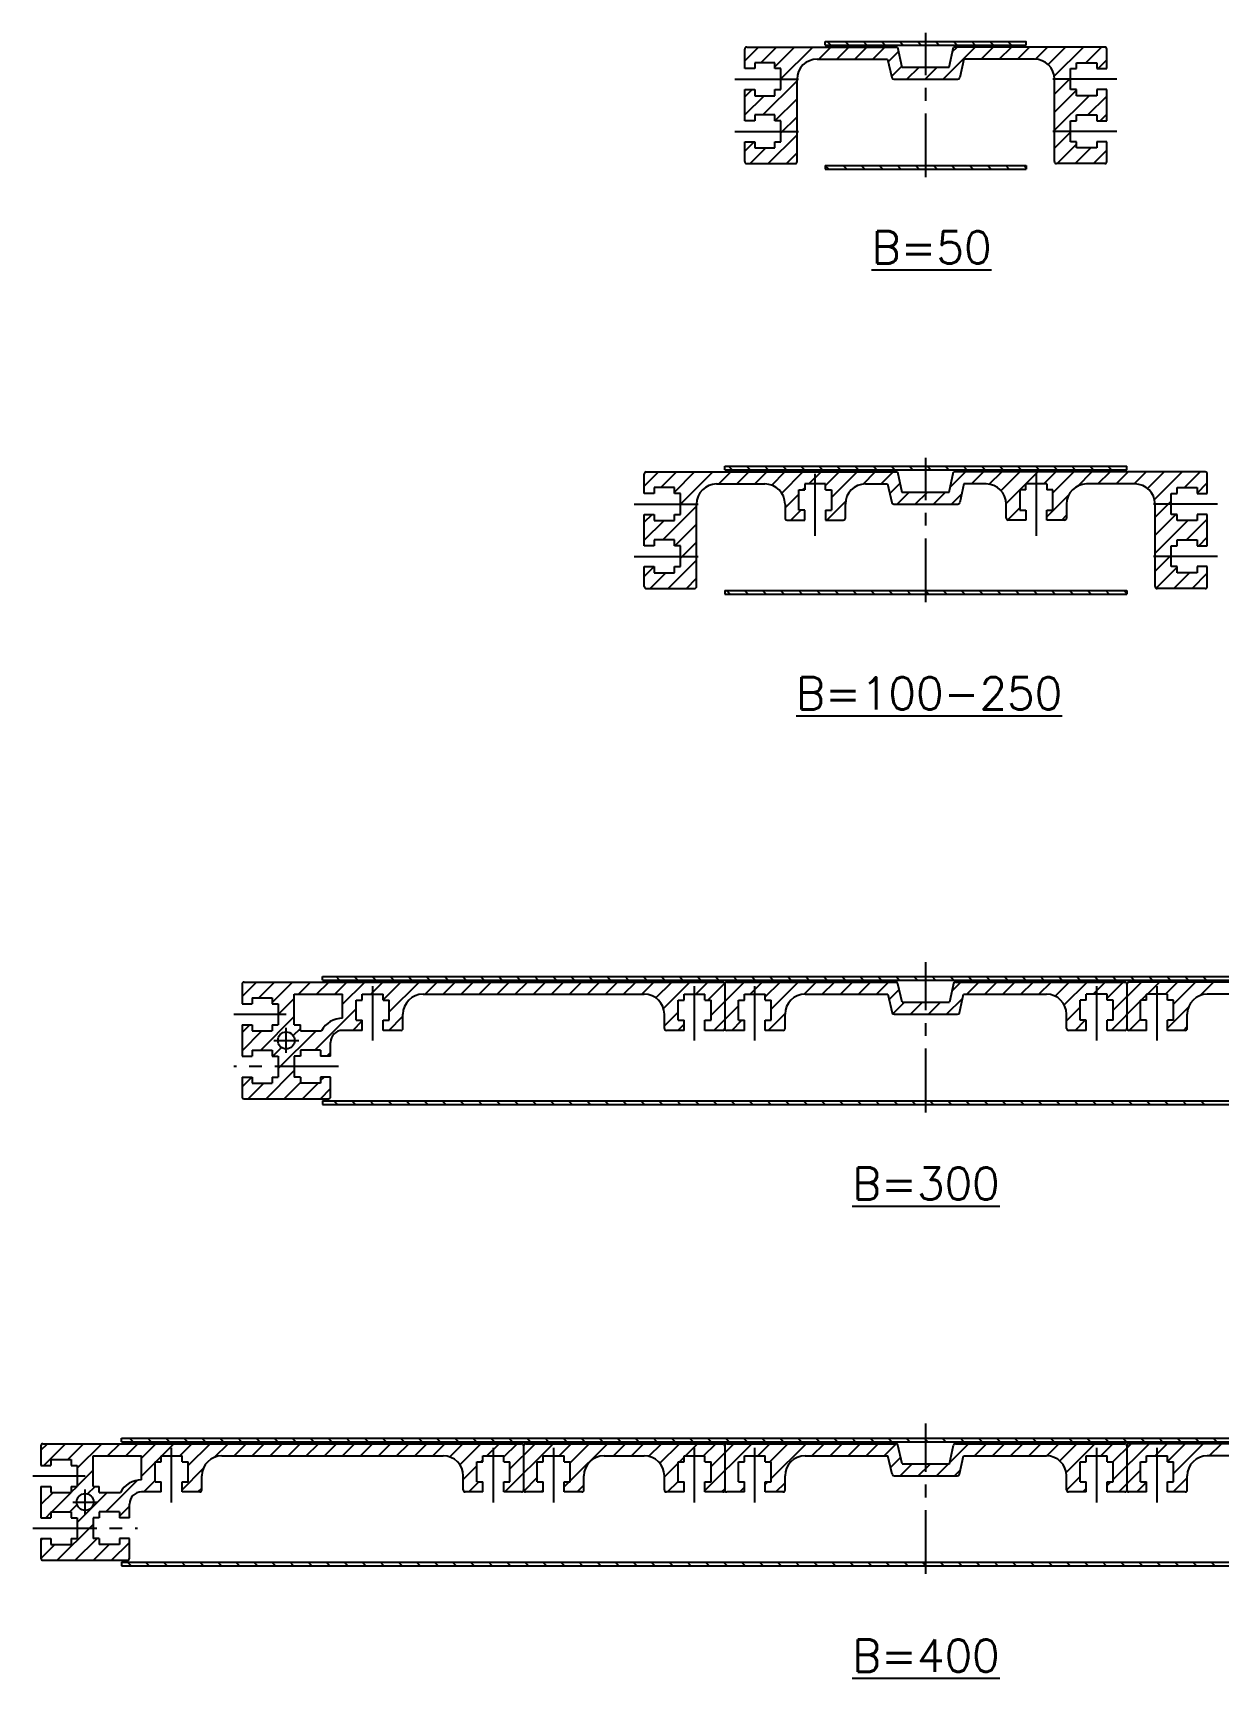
# Model space of a CAD drawing. Extents: x 0 to 1624, y -8 to 471.
# Drawn here: x 1179.5 to 1474.2, y 62.1 to 471.3 of the extents above; entities that cross this region are included whole.
import ezdxf

# ---------------------------------------------------------------- set-up
doc = ezdxf.new("R2010")
doc.units = 0
doc.header["$LTSCALE"] = 0.5
doc.linetypes.add('CENTER', pattern=[50.8, 31.75, -6.35, 6.35, -6.35])
for name, color, linetype in [('MSM_CENTER', 1, 'CENTER'), ('MSM_CONTINUOUS', 7, 'CONTINUOUS'), ('MSM_NARROW', 5, 'CONTINUOUS'), ('MSM_PART_NUMBER', 7, 'CONTINUOUS')]:
    doc.layers.add(name, color=color, linetype=linetype)
doc.styles.get("Standard").update_dxf_attribs({"font": 'txt.shx', "height": 3, "bigfont": 'bigfont.shx'})

msp = doc.modelspace()

# ---------------------------------------------------------------- linework, layer by layer
at = {"layer": 'MSM_CENTER'}
for p, q in [((1401.51, 435.41), (1401.51, 471.33)), ((1354.02, 459.81), (1371.71, 459.81)), ((1449.01, 459.81), (1431.32, 459.81)), ((1354.02, 446.81), (1371.71, 446.81)), ((1449.01, 446.81), (1431.32, 446.81)), ((1401.51, 329.73), (1401.51, 365.64)), ((1374.01, 346.27), (1374.01, 361.64)), ((1429.01, 346.27), (1429.01, 361.64)), ((1329.02, 354.13), (1346.71, 354.13)), ((1474.01, 354.13), (1456.32, 354.13)), ((1329.02, 341.13), (1346.71, 341.13)), ((1474.01, 341.13), (1456.32, 341.13)), ((1401.51, 202.82), (1401.51, 240.22)), ((1264.01, 220.7), (1264.01, 234.22)), ((1344.01, 220.7), (1344.01, 234.22)), ((1359.01, 220.7), (1359.01, 234.22)), ((1444.01, 220.7), (1444.01, 234.22)), ((1459.01, 220.7), (1459.01, 234.22)), ((1229.51, 227.22), (1242.51, 227.22)), ((1242.51, 217.62), (1242.51, 223.82)), ((1239.41, 220.72), (1245.61, 220.72)), ((1255.51, 214.22), (1229.51, 214.22)), ((1401.51, 88), (1401.51, 125.4)), ((1214.01, 105.82), (1214.01, 119.4)), ((1294.01, 105.82), (1294.01, 119.4)), ((1309.01, 105.82), (1309.01, 119.4)), ((1344.01, 105.82), (1344.01, 119.4)), ((1359.01, 105.82), (1359.01, 119.4)), ((1444.01, 105.82), (1444.01, 119.4)), ((1459.01, 105.82), (1459.01, 119.4)), ((1179.51, 112.4), (1192.51, 112.4)), ((1192.51, 102.8), (1192.51, 109)), ((1189.41, 105.9), (1195.61, 105.9)), ((1179.51, 99.4), (1205.51, 99.4))]:
    msp.add_line(p, q, dxfattribs=at)
at = {"layer": 'MSM_CONTINUOUS'}
for p, q in [((1356.51, 462.45), (1356.51, 467.31)), ((1357.01, 467.81), (1394.44, 467.81)), ((1376.51, 468.31), (1376.51, 469.21)), ((1376.51, 469.21), (1426.51, 469.21)), ((1376.51, 468.31), (1426.51, 468.31)), ((1394.44, 467.81), (1395.54, 462.81)), ((1407.34, 462.81), (1408.44, 467.81)), ((1446.01, 467.81), (1408.44, 467.81)), ((1426.51, 468.31), (1426.51, 469.21)), ((1446.51, 462.45), (1446.51, 467.31)), ((1359.01, 462.45), (1356.51, 462.45)), ((1359.01, 463.91), (1359.01, 462.45)), ((1364.01, 463.91), (1359.01, 463.91)), ((1364.01, 462.45), (1364.01, 463.91)), ((1365.51, 462.45), (1364.01, 462.45)), ((1365.51, 457.25), (1365.51, 462.45)), ((1374.51, 464.81), (1392.03, 464.81)), ((1392.03, 464.81), (1393.04, 460.2)), ((1395.54, 462.81), (1407.34, 462.81)), ((1410.98, 464.81), (1409.97, 460.2)), ((1428.51, 464.81), (1410.98, 464.81)), ((1437.51, 457.25), (1437.51, 462.45)), ((1437.51, 462.45), (1439.01, 462.45)), ((1439.01, 462.45), (1439.01, 463.91)), ((1439.01, 463.91), (1444.01, 463.91)), ((1444.01, 463.91), (1444.01, 462.45)), ((1444.01, 462.45), (1446.51, 462.45)), ((1369.51, 439.31), (1369.51, 459.81)), ((1393.53, 459.81), (1409.48, 459.81)), ((1433.51, 439.31), (1433.51, 459.81)), ((1356.51, 457.25), (1359.01, 457.25)), ((1356.51, 449.45), (1356.51, 457.25)), ((1359.01, 457.25), (1359.01, 455.71)), ((1359.01, 455.71), (1364.01, 455.71)), ((1364.01, 457.25), (1365.51, 457.25)), ((1364.01, 455.71), (1364.01, 457.25)), ((1439.01, 457.25), (1437.51, 457.25)), ((1439.01, 455.71), (1439.01, 457.25)), ((1444.01, 455.71), (1439.01, 455.71)), ((1446.51, 457.25), (1444.01, 457.25)), ((1444.01, 457.25), (1444.01, 455.71)), ((1446.51, 449.45), (1446.51, 457.25)), ((1359.01, 450.91), (1359.01, 449.45)), ((1364.01, 450.91), (1359.01, 450.91)), ((1364.01, 449.45), (1364.01, 450.91)), ((1439.01, 449.45), (1439.01, 450.91)), ((1439.01, 450.91), (1444.01, 450.91)), ((1444.01, 450.91), (1444.01, 449.45)), ((1359.01, 449.45), (1356.51, 449.45)), ((1365.51, 449.45), (1364.01, 449.45)), ((1365.51, 444.25), (1365.51, 449.45)), ((1437.51, 444.25), (1437.51, 449.45)), ((1437.51, 449.45), (1439.01, 449.45)), ((1444.01, 449.45), (1446.51, 449.45)), ((1356.51, 444.25), (1359.01, 444.25)), ((1356.51, 439.31), (1356.51, 444.25)), ((1359.01, 444.25), (1359.01, 442.71)), ((1359.01, 442.71), (1364.01, 442.71)), ((1364.01, 444.25), (1365.51, 444.25)), ((1364.01, 442.71), (1364.01, 444.25)), ((1439.01, 444.25), (1437.51, 444.25)), ((1439.01, 442.71), (1439.01, 444.25)), ((1444.01, 442.71), (1439.01, 442.71)), ((1446.51, 444.25), (1444.01, 444.25)), ((1444.01, 444.25), (1444.01, 442.71)), ((1446.51, 439.31), (1446.51, 444.25)), ((1357.01, 438.81), (1369.01, 438.81)), ((1376.51, 438.31), (1376.51, 437.41)), ((1376.51, 438.31), (1426.51, 438.31)), ((1426.51, 438.31), (1426.51, 437.41)), ((1446.01, 438.81), (1434.01, 438.81)), ((1376.51, 437.41), (1426.51, 437.41)), ((1331.51, 356.76), (1331.51, 361.63)), ((1332.01, 362.13), (1394.44, 362.13)), ((1351.51, 362.63), (1351.51, 363.53)), ((1351.51, 363.53), (1451.51, 363.53)), ((1351.51, 362.63), (1451.51, 362.63)), ((1394.44, 362.13), (1395.54, 357.13)), ((1407.34, 357.13), (1408.44, 362.13)), ((1471.01, 362.13), (1408.44, 362.13)), ((1451.51, 362.63), (1451.51, 363.53)), ((1471.51, 356.76), (1471.51, 361.63)), ((1334.01, 356.76), (1331.51, 356.76)), ((1334.01, 358.23), (1334.01, 356.76)), ((1339.01, 358.23), (1334.01, 358.23)), ((1339.01, 356.76), (1339.01, 358.23)), ((1340.51, 356.76), (1339.01, 356.76)), ((1340.51, 351.56), (1340.51, 356.76)), ((1349.51, 359.13), (1361.51, 359.13)), ((1369.91, 352.63), (1369.91, 357.63)), ((1369.91, 357.63), (1371.41, 357.63)), ((1376.61, 359.13), (1371.41, 359.13)), ((1371.41, 359.13), (1371.41, 357.63)), ((1376.61, 357.63), (1376.61, 359.13)), ((1376.61, 357.63), (1378.11, 357.63)), ((1378.11, 357.63), (1378.11, 352.63)), ((1386.51, 359.13), (1392.03, 359.13)), ((1392.03, 359.13), (1393.04, 354.52)), ((1395.54, 357.13), (1407.34, 357.13)), ((1410.98, 359.13), (1409.97, 354.52)), ((1416.51, 359.13), (1410.98, 359.13)), ((1424.91, 357.63), (1424.91, 352.63)), ((1426.41, 357.63), (1424.91, 357.63)), ((1431.61, 359.13), (1426.41, 359.13)), ((1426.41, 357.63), (1426.41, 359.13)), ((1431.61, 359.13), (1431.61, 357.63)), ((1433.11, 357.63), (1431.61, 357.63)), ((1433.11, 352.63), (1433.11, 357.63)), ((1453.51, 359.13), (1441.51, 359.13)), ((1462.51, 351.56), (1462.51, 356.76)), ((1462.51, 356.76), (1464.01, 356.76)), ((1464.01, 356.76), (1464.01, 358.23)), ((1464.01, 358.23), (1469.01, 358.23)), ((1469.01, 358.23), (1469.01, 356.76)), ((1469.01, 356.76), (1471.51, 356.76)), ((1344.51, 333.63), (1344.51, 354.13)), ((1366.51, 354.13), (1366.51, 350.63)), ((1371.41, 352.63), (1369.91, 352.63)), ((1371.41, 350.13), (1371.41, 352.63)), ((1376.61, 352.63), (1378.11, 352.63)), ((1376.61, 352.63), (1376.61, 350.13)), ((1381.51, 350.63), (1381.51, 354.13)), ((1393.53, 354.13), (1409.48, 354.13)), ((1421.51, 350.63), (1421.51, 354.13)), ((1424.91, 352.63), (1426.41, 352.63)), ((1426.41, 352.63), (1426.41, 350.13)), ((1431.61, 352.63), (1433.11, 352.63)), ((1431.61, 350.13), (1431.61, 352.63)), ((1436.51, 354.13), (1436.51, 350.63)), ((1458.51, 333.63), (1458.51, 354.13)), ((1331.51, 351.56), (1334.01, 351.56)), ((1331.51, 343.76), (1331.51, 351.56)), ((1334.01, 351.56), (1334.01, 350.03)), ((1334.01, 350.03), (1339.01, 350.03)), ((1339.01, 351.56), (1340.51, 351.56)), ((1339.01, 350.03), (1339.01, 351.56)), ((1367.01, 350.13), (1371.41, 350.13)), ((1376.61, 350.13), (1381.01, 350.13)), ((1426.41, 350.13), (1422.01, 350.13)), ((1436.01, 350.13), (1431.61, 350.13)), ((1464.01, 351.56), (1462.51, 351.56)), ((1464.01, 350.03), (1464.01, 351.56)), ((1469.01, 350.03), (1464.01, 350.03)), ((1471.51, 351.56), (1469.01, 351.56)), ((1469.01, 351.56), (1469.01, 350.03)), ((1471.51, 343.76), (1471.51, 351.56)), ((1334.01, 343.76), (1331.51, 343.76)), ((1334.01, 345.23), (1334.01, 343.76)), ((1339.01, 345.23), (1334.01, 345.23)), ((1339.01, 343.76), (1339.01, 345.23)), ((1340.51, 343.76), (1339.01, 343.76)), ((1340.51, 338.56), (1340.51, 343.76)), ((1462.51, 338.56), (1462.51, 343.76)), ((1462.51, 343.76), (1464.01, 343.76)), ((1464.01, 343.76), (1464.01, 345.23)), ((1464.01, 345.23), (1469.01, 345.23)), ((1469.01, 345.23), (1469.01, 343.76)), ((1469.01, 343.76), (1471.51, 343.76)), ((1331.51, 333.63), (1331.51, 338.56)), ((1331.51, 338.56), (1334.01, 338.56)), ((1334.01, 338.56), (1334.01, 337.03)), ((1334.01, 337.03), (1339.01, 337.03)), ((1339.01, 338.56), (1340.51, 338.56)), ((1339.01, 337.03), (1339.01, 338.56)), ((1464.01, 338.56), (1462.51, 338.56)), ((1464.01, 337.03), (1464.01, 338.56)), ((1469.01, 337.03), (1464.01, 337.03)), ((1471.51, 338.56), (1469.01, 338.56)), ((1469.01, 338.56), (1469.01, 337.03)), ((1471.51, 333.63), (1471.51, 338.56)), ((1332.01, 333.13), (1344.01, 333.13)), ((1351.51, 332.63), (1351.51, 331.73)), ((1351.51, 332.63), (1451.51, 332.63)), ((1351.51, 331.73), (1451.51, 331.73)), ((1451.51, 332.63), (1451.51, 331.73)), ((1471.01, 333.13), (1459.01, 333.13)), ((1231.51, 234.72), (1231.51, 229.82)), ((1232.01, 235.22), (1351.01, 235.22)), ((1251.51, 235.72), (1251.51, 236.62)), ((1251.51, 236.62), (1551.51, 236.62)), ((1251.51, 235.72), (1551.51, 235.72)), ((1351.51, 234.72), (1351.51, 223.72)), ((1352.01, 235.22), (1394.11, 235.22)), ((1395.61, 230.22), (1394.6, 234.83)), ((1408.51, 235.22), (1407.41, 230.22)), ((1408.92, 235.22), (1451.01, 235.22)), ((1451.51, 234.72), (1451.51, 223.72)), ((1571.01, 235.22), (1452.01, 235.22)), ((1231.51, 229.82), (1234.01, 229.82)), ((1234.01, 231.32), (1234.01, 229.82)), ((1234.01, 231.32), (1239.01, 231.32)), ((1239.01, 231.32), (1239.01, 229.82)), ((1239.01, 229.82), (1240.51, 229.82)), ((1240.51, 229.82), (1240.51, 224.62)), ((1244.51, 232.22), (1256.51, 232.22)), ((1244.51, 224.62), (1244.51, 232.22)), ((1256.51, 226.22), (1256.51, 232.22)), ((1259.91, 230.72), (1261.41, 230.72)), ((1259.91, 225.72), (1259.91, 230.72)), ((1261.41, 232.22), (1266.61, 232.22)), ((1261.41, 230.72), (1261.41, 232.22)), ((1266.61, 230.72), (1266.61, 232.22)), ((1266.61, 230.72), (1268.11, 230.72)), ((1268.11, 225.72), (1268.11, 230.72)), ((1276.51, 232.22), (1331.51, 232.22)), ((1339.91, 230.72), (1341.41, 230.72)), ((1339.91, 225.72), (1339.91, 230.72)), ((1341.41, 232.22), (1346.61, 232.22)), ((1341.41, 230.72), (1341.41, 232.22)), ((1346.61, 230.72), (1346.61, 232.22)), ((1346.61, 230.72), (1348.11, 230.72)), ((1348.11, 225.72), (1348.11, 230.72)), ((1354.91, 230.72), (1356.41, 230.72)), ((1354.91, 225.72), (1354.91, 230.72)), ((1356.41, 232.22), (1361.61, 232.22)), ((1356.41, 230.72), (1356.41, 232.22)), ((1361.61, 230.72), (1361.61, 232.22)), ((1361.61, 230.72), (1363.11, 230.72)), ((1363.11, 225.72), (1363.11, 230.72)), ((1371.51, 232.22), (1392.1, 232.22)), ((1392.1, 232.22), (1393.12, 227.61)), ((1395.61, 230.22), (1407.41, 230.22)), ((1409.91, 227.61), (1410.93, 232.22)), ((1410.93, 232.22), (1431.51, 232.22)), ((1439.91, 225.72), (1439.91, 230.72)), ((1441.41, 230.72), (1439.91, 230.72)), ((1446.61, 232.22), (1441.41, 232.22)), ((1441.41, 230.72), (1441.41, 232.22)), ((1446.61, 230.72), (1446.61, 232.22)), ((1448.11, 230.72), (1446.61, 230.72)), ((1448.11, 225.72), (1448.11, 230.72)), ((1454.91, 225.72), (1454.91, 230.72)), ((1456.41, 230.72), (1454.91, 230.72)), ((1461.61, 232.22), (1456.41, 232.22)), ((1456.41, 230.72), (1456.41, 232.22)), ((1461.61, 230.72), (1461.61, 232.22)), ((1463.11, 230.72), (1461.61, 230.72)), ((1463.11, 225.72), (1463.11, 230.72)), ((1526.51, 232.22), (1471.51, 232.22)), ((1259.91, 225.72), (1261.41, 225.72)), ((1261.41, 223.22), (1261.41, 225.72)), ((1266.61, 223.22), (1266.61, 225.72)), ((1266.61, 225.72), (1268.11, 225.72)), ((1271.51, 223.72), (1271.51, 227.22)), ((1336.51, 223.72), (1336.51, 227.22)), ((1339.91, 225.72), (1341.41, 225.72)), ((1341.41, 223.22), (1341.41, 225.72)), ((1346.61, 223.22), (1346.61, 225.72)), ((1346.61, 225.72), (1348.11, 225.72)), ((1354.91, 225.72), (1356.41, 225.72)), ((1356.41, 223.22), (1356.41, 225.72)), ((1361.61, 223.22), (1361.61, 225.72)), ((1361.61, 225.72), (1363.11, 225.72)), ((1366.51, 223.72), (1366.51, 227.22)), ((1393.61, 227.22), (1409.42, 227.22)), ((1436.51, 223.72), (1436.51, 227.22)), ((1441.41, 225.72), (1439.91, 225.72)), ((1441.41, 223.22), (1441.41, 225.72)), ((1446.61, 223.22), (1446.61, 225.72)), ((1448.11, 225.72), (1446.61, 225.72)), ((1456.41, 225.72), (1454.91, 225.72)), ((1456.41, 223.22), (1456.41, 225.72)), ((1461.61, 223.22), (1461.61, 225.72)), ((1463.11, 225.72), (1461.61, 225.72)), ((1466.51, 223.72), (1466.51, 227.22)), ((1231.51, 224.62), (1234.01, 224.62)), ((1231.51, 224.62), (1231.51, 216.82)), ((1234.01, 224.62), (1234.01, 223.12)), ((1234.01, 223.12), (1239.01, 223.12)), ((1239.01, 224.62), (1239.01, 223.12)), ((1239.01, 224.62), (1240.51, 224.62)), ((1244.51, 224.62), (1246.01, 224.62)), ((1246.01, 223.12), (1246.01, 224.62)), ((1246.01, 223.12), (1251.26, 223.12)), ((1261.41, 223.22), (1256.51, 223.22)), ((1271.01, 223.22), (1266.61, 223.22)), ((1341.41, 223.22), (1337.01, 223.22)), ((1351.01, 223.22), (1346.61, 223.22)), ((1356.41, 223.22), (1352.01, 223.22)), ((1366.01, 223.22), (1361.61, 223.22)), ((1441.41, 223.22), (1437.01, 223.22)), ((1451.01, 223.22), (1446.61, 223.22)), ((1456.41, 223.22), (1452.01, 223.22)), ((1466.01, 223.22), (1461.61, 223.22)), ((1234.01, 218.32), (1234.01, 216.82)), ((1234.01, 218.32), (1239.01, 218.32)), ((1239.01, 218.32), (1239.01, 216.82)), ((1246.01, 218.32), (1246.01, 216.82)), ((1251.01, 218.32), (1246.01, 218.32)), ((1251.01, 218.32), (1251.01, 216.82)), ((1253.51, 216.82), (1253.51, 220.22)), ((1231.51, 216.82), (1234.01, 216.82)), ((1239.01, 216.82), (1240.51, 216.82)), ((1240.51, 216.82), (1240.51, 211.62)), ((1244.51, 216.82), (1244.51, 211.62)), ((1246.01, 216.82), (1244.51, 216.82)), ((1253.51, 216.82), (1251.01, 216.82)), ((1231.51, 211.62), (1234.01, 211.62)), ((1231.51, 211.62), (1231.51, 206.72)), ((1234.01, 211.62), (1234.01, 210.12)), ((1234.01, 210.12), (1239.01, 210.12)), ((1239.01, 211.62), (1239.01, 210.12)), ((1239.01, 211.62), (1240.51, 211.62)), ((1246.01, 211.62), (1244.51, 211.62)), ((1246.01, 211.62), (1246.01, 210.12)), ((1251.01, 210.12), (1246.01, 210.12)), ((1253.51, 211.62), (1251.01, 211.62)), ((1251.01, 211.62), (1251.01, 210.12)), ((1253.51, 206.72), (1253.51, 211.62)), ((1232.01, 206.22), (1253.01, 206.22)), ((1251.51, 205.72), (1251.51, 204.82)), ((1251.51, 205.72), (1551.51, 205.72)), ((1251.51, 204.82), (1551.51, 204.82)), ((1181.51, 119.9), (1181.51, 115)), ((1182.01, 120.4), (1301.01, 120.4)), ((1201.51, 121.8), (1601.51, 121.8)), ((1201.51, 120.9), (1201.51, 121.8)), ((1201.51, 120.9), (1601.51, 120.9)), ((1301.51, 119.9), (1301.51, 108.9)), ((1302.01, 120.4), (1351.01, 120.4)), ((1351.51, 119.9), (1351.51, 108.9)), ((1352.01, 120.4), (1394.11, 120.4)), ((1395.61, 115.4), (1394.6, 120.01)), ((1407.41, 115.4), (1408.43, 120.01)), ((1408.92, 120.4), (1451.01, 120.4)), ((1451.51, 119.9), (1451.51, 108.9)), ((1501.01, 120.4), (1452.01, 120.4)), ((1181.51, 115), (1184.01, 115)), ((1184.01, 116.5), (1184.01, 115)), ((1184.01, 116.5), (1189.01, 116.5)), ((1189.01, 116.5), (1189.01, 115)), ((1189.01, 115), (1190.51, 115)), ((1190.51, 115), (1190.51, 109.8)), ((1194.51, 117.4), (1206.51, 117.4)), ((1194.51, 109.8), (1194.51, 117.4)), ((1206.51, 111.4), (1206.51, 117.4)), ((1209.91, 115.9), (1211.41, 115.9)), ((1209.91, 110.9), (1209.91, 115.9)), ((1211.41, 117.4), (1216.61, 117.4)), ((1211.41, 115.9), (1211.41, 117.4)), ((1216.61, 115.9), (1216.61, 117.4)), ((1216.61, 115.9), (1218.11, 115.9)), ((1218.11, 110.9), (1218.11, 115.9)), ((1226.51, 117.4), (1281.51, 117.4)), ((1289.91, 115.9), (1291.41, 115.9)), ((1289.91, 110.9), (1289.91, 115.9)), ((1291.41, 117.4), (1296.61, 117.4)), ((1291.41, 115.9), (1291.41, 117.4)), ((1296.61, 115.9), (1296.61, 117.4)), ((1296.61, 115.9), (1298.11, 115.9)), ((1298.11, 110.9), (1298.11, 115.9)), ((1304.91, 115.9), (1306.41, 115.9)), ((1304.91, 110.9), (1304.91, 115.9)), ((1306.41, 117.4), (1311.61, 117.4)), ((1306.41, 115.9), (1306.41, 117.4)), ((1311.61, 115.9), (1311.61, 117.4)), ((1311.61, 115.9), (1313.11, 115.9)), ((1313.11, 110.9), (1313.11, 115.9)), ((1321.51, 117.4), (1331.51, 117.4)), ((1339.91, 115.9), (1341.41, 115.9)), ((1339.91, 110.9), (1339.91, 115.9)), ((1341.41, 117.4), (1346.61, 117.4)), ((1341.41, 115.9), (1341.41, 117.4)), ((1346.61, 115.9), (1346.61, 117.4)), ((1346.61, 115.9), (1348.11, 115.9)), ((1348.11, 110.9), (1348.11, 115.9)), ((1354.91, 115.9), (1356.41, 115.9)), ((1354.91, 110.9), (1354.91, 115.9)), ((1356.41, 117.4), (1361.61, 117.4)), ((1356.41, 115.9), (1356.41, 117.4)), ((1361.61, 115.9), (1361.61, 117.4)), ((1361.61, 115.9), (1363.11, 115.9)), ((1363.11, 110.9), (1363.11, 115.9)), ((1371.51, 117.4), (1392.1, 117.4)), ((1393.12, 112.8), (1392.1, 117.4)), ((1395.61, 115.4), (1407.41, 115.4)), ((1409.91, 112.8), (1410.93, 117.4)), ((1410.93, 117.4), (1431.51, 117.4)), ((1439.91, 115.9), (1441.41, 115.9)), ((1439.91, 110.9), (1439.91, 115.9)), ((1441.41, 117.4), (1446.61, 117.4)), ((1441.41, 115.9), (1441.41, 117.4)), ((1446.61, 115.9), (1446.61, 117.4)), ((1446.61, 115.9), (1448.11, 115.9)), ((1448.11, 110.9), (1448.11, 115.9)), ((1454.91, 115.9), (1456.41, 115.9)), ((1454.91, 110.9), (1454.91, 115.9)), ((1456.41, 117.4), (1461.61, 117.4)), ((1456.41, 115.9), (1456.41, 117.4)), ((1461.61, 115.9), (1461.61, 117.4)), ((1461.61, 115.9), (1463.11, 115.9)), ((1463.11, 110.9), (1463.11, 115.9)), ((1481.51, 117.4), (1471.51, 117.4)), ((1209.91, 110.9), (1211.41, 110.9)), ((1211.41, 108.4), (1211.41, 110.9)), ((1216.61, 108.4), (1216.61, 110.9)), ((1216.61, 110.9), (1218.11, 110.9)), ((1221.51, 108.9), (1221.51, 112.4)), ((1286.51, 108.9), (1286.51, 112.4)), ((1289.91, 110.9), (1291.41, 110.9)), ((1291.41, 108.4), (1291.41, 110.9)), ((1296.61, 108.4), (1296.61, 110.9)), ((1296.61, 110.9), (1298.11, 110.9)), ((1304.91, 110.9), (1306.41, 110.9)), ((1306.41, 108.4), (1306.41, 110.9)), ((1311.61, 108.4), (1311.61, 110.9)), ((1311.61, 110.9), (1313.11, 110.9)), ((1316.51, 108.9), (1316.51, 112.4)), ((1336.51, 108.9), (1336.51, 112.4)), ((1339.91, 110.9), (1341.41, 110.9)), ((1341.41, 108.4), (1341.41, 110.9)), ((1346.61, 108.4), (1346.61, 110.9)), ((1346.61, 110.9), (1348.11, 110.9)), ((1354.91, 110.9), (1356.41, 110.9)), ((1356.41, 108.4), (1356.41, 110.9)), ((1361.61, 108.4), (1361.61, 110.9)), ((1361.61, 110.9), (1363.11, 110.9)), ((1366.51, 108.9), (1366.51, 112.4)), ((1393.61, 112.4), (1409.42, 112.4)), ((1436.51, 108.9), (1436.51, 112.4)), ((1439.91, 110.9), (1441.41, 110.9)), ((1441.41, 108.4), (1441.41, 110.9)), ((1446.61, 108.4), (1446.61, 110.9)), ((1446.61, 110.9), (1448.11, 110.9)), ((1454.91, 110.9), (1456.41, 110.9)), ((1456.41, 108.4), (1456.41, 110.9)), ((1461.61, 108.4), (1461.61, 110.9)), ((1461.61, 110.9), (1463.11, 110.9)), ((1466.51, 108.9), (1466.51, 112.4)), ((1181.51, 109.8), (1184.01, 109.8)), ((1181.51, 109.8), (1181.51, 102)), ((1184.01, 109.8), (1184.01, 108.3)), ((1184.01, 108.3), (1189.01, 108.3)), ((1189.01, 109.8), (1189.01, 108.3)), ((1189.01, 109.8), (1190.51, 109.8)), ((1194.51, 109.8), (1196.01, 109.8)), ((1196.01, 108.3), (1196.01, 109.8)), ((1196.01, 108.3), (1201.26, 108.3)), ((1211.41, 108.4), (1206.51, 108.4)), ((1221.01, 108.4), (1216.61, 108.4)), ((1291.41, 108.4), (1287.01, 108.4)), ((1301.01, 108.4), (1296.61, 108.4)), ((1306.41, 108.4), (1302.01, 108.4)), ((1316.01, 108.4), (1311.61, 108.4)), ((1341.41, 108.4), (1337.01, 108.4)), ((1351.01, 108.4), (1346.61, 108.4)), ((1356.41, 108.4), (1352.01, 108.4)), ((1366.01, 108.4), (1361.61, 108.4)), ((1441.41, 108.4), (1437.01, 108.4)), ((1451.01, 108.4), (1446.61, 108.4)), ((1456.41, 108.4), (1452.01, 108.4)), ((1466.01, 108.4), (1461.61, 108.4)), ((1184.01, 103.5), (1184.01, 102)), ((1184.01, 103.5), (1189.01, 103.5)), ((1189.01, 103.5), (1189.01, 102)), ((1196.01, 103.5), (1196.01, 102)), ((1201.01, 103.5), (1196.01, 103.5)), ((1201.01, 103.5), (1201.01, 102)), ((1203.51, 102), (1203.51, 105.4)), ((1181.51, 102), (1184.01, 102)), ((1189.01, 102), (1190.51, 102)), ((1190.51, 102), (1190.51, 96.8)), ((1194.51, 102), (1194.51, 96.8)), ((1196.01, 102), (1194.51, 102)), ((1203.51, 102), (1201.01, 102)), ((1181.51, 96.8), (1184.01, 96.8)), ((1181.51, 96.8), (1181.51, 91.9)), ((1184.01, 96.8), (1184.01, 95.3)), ((1184.01, 95.3), (1189.01, 95.3)), ((1189.01, 96.8), (1189.01, 95.3)), ((1189.01, 96.8), (1190.51, 96.8)), ((1196.01, 96.8), (1194.51, 96.8)), ((1196.01, 96.8), (1196.01, 95.3)), ((1201.01, 95.3), (1196.01, 95.3)), ((1203.51, 96.8), (1201.01, 96.8)), ((1201.01, 96.8), (1201.01, 95.3)), ((1203.51, 91.9), (1203.51, 96.8)), ((1182.01, 91.4), (1203.01, 91.4)), ((1201.51, 90.9), (1601.51, 90.9)), ((1201.51, 90.9), (1201.51, 90)), ((1201.51, 90), (1601.51, 90))]:
    msp.add_line(p, q, dxfattribs=at)
for centre in [(1242.51, 220.72), (1192.51, 105.9)]:
    msp.add_circle(centre, 2.1, dxfattribs=at)
for centre, radius, start, end in [((1357.01, 467.31), 0.5, 90, 180), ((1446.01, 467.31), 0.5, 0, 90), ((1374.51, 459.81), 5, 90, 180), ((1428.51, 459.81), 5, 0, 90), ((1393.53, 460.31), 0.5, 192.4074, 270), ((1409.48, 460.31), 0.5, 270, 347.6793), ((1357.01, 439.31), 0.5, 180, 270), ((1369.01, 439.31), 0.5, 270, 0), ((1434.01, 439.31), 0.5, 180, 270), ((1446.01, 439.31), 0.5, 270, 0), ((1332.01, 361.63), 0.5, 90, 180), ((1471.01, 361.63), 0.5, 0, 90), ((1349.51, 354.13), 5, 90, 180), ((1361.51, 354.13), 5, 0, 90), ((1386.51, 354.13), 5, 90, 180), ((1416.51, 354.13), 5, 0, 90), ((1441.51, 354.13), 5, 90, 180), ((1453.51, 354.13), 5, 0, 90), ((1393.53, 354.63), 0.5, 192.4074, 270), ((1409.48, 354.63), 0.5, 270, 347.6793), ((1367.01, 350.63), 0.5, 180, 270), ((1381.01, 350.63), 0.5, 270, 0), ((1422.01, 350.63), 0.5, 180, 270), ((1436.01, 350.63), 0.5, 270, 0), ((1332.01, 333.63), 0.5, 180, 270), ((1344.01, 333.63), 0.5, 270, 0), ((1459.01, 333.63), 0.5, 180, 270), ((1471.01, 333.63), 0.5, 270, 0), ((1232.01, 234.72), 0.5, 90, 180), ((1351.01, 234.72), 0.5, 0, 90), ((1352.01, 234.72), 0.5, 90, 180), ((1394.11, 234.72), 0.5, 12.4074, 90), ((1408.92, 234.72), 0.5, 90, 167.5926), ((1451.01, 234.72), 0.5, 0, 90), ((1452.01, 234.72), 0.5, 90, 180), ((1276.51, 227.22), 5, 90, 180), ((1331.51, 227.22), 5, 0, 90), ((1371.51, 227.22), 5, 90, 180), ((1431.51, 227.22), 5, 0, 90), ((1471.51, 227.22), 5, 90, 180), ((1256.51, 220.22), 6, 90, 151.0967), ((1393.61, 227.72), 0.5, 192.4074, 270), ((1409.42, 227.72), 0.5, 270, 347.5926), ((1256.51, 220.22), 3, 90, 180), ((1271.01, 223.72), 0.5, 270, 0), ((1337.01, 223.72), 0.5, 180, 270), ((1351.01, 223.72), 0.5, 270, 0), ((1352.01, 223.72), 0.5, 180, 270), ((1366.01, 223.72), 0.5, 270, 0), ((1437.01, 223.72), 0.5, 180, 270), ((1451.01, 223.72), 0.5, 270, 0), ((1452.01, 223.72), 0.5, 180, 270), ((1466.01, 223.72), 0.5, 270, 0), ((1232.01, 206.72), 0.5, 180, 270), ((1253.01, 206.72), 0.5, 270, 0), ((1182.01, 119.9), 0.5, 90, 180), ((1301.01, 119.9), 0.5, 360, 90), ((1302.01, 119.9), 0.5, 90, 180), ((1351.01, 119.9), 0.5, 0, 90), ((1352.01, 119.9), 0.5, 90, 180), ((1394.11, 119.9), 0.5, 12.4074, 90), ((1408.92, 119.9), 0.5, 90, 167.5926), ((1451.01, 119.9), 0.5, 0, 90), ((1452.01, 119.9), 0.5, 90, 180), ((1226.51, 112.4), 5, 90, 180), ((1281.51, 112.4), 5, 0, 90), ((1321.51, 112.4), 5, 90, 180), ((1331.51, 112.4), 5, 0, 90), ((1371.51, 112.4), 5, 90, 180), ((1431.51, 112.4), 5, 0, 90), ((1471.51, 112.4), 5, 90, 180), ((1206.51, 105.4), 6, 90, 151.0967), ((1393.61, 112.9), 0.5, 192.4074, 270), ((1409.42, 112.9), 0.5, 270, 347.5926), ((1206.51, 105.4), 3, 90, 180), ((1221.01, 108.9), 0.5, 270, 0), ((1287.01, 108.9), 0.5, 180, 270), ((1301.01, 108.9), 0.5, 270, 360), ((1302.01, 108.9), 0.5, 180, 270), ((1316.01, 108.9), 0.5, 270, 0), ((1337.01, 108.9), 0.5, 180, 270), ((1351.01, 108.9), 0.5, 270, 0), ((1352.01, 108.9), 0.5, 180, 270), ((1366.01, 108.9), 0.5, 270, 0), ((1437.01, 108.9), 0.5, 180, 270), ((1451.01, 108.9), 0.5, 270, 0), ((1452.01, 108.9), 0.5, 180, 270), ((1466.01, 108.9), 0.5, 270, 0), ((1182.01, 91.9), 0.5, 180, 270), ((1203.01, 91.9), 0.5, 270, 0)]:
    msp.add_arc(centre, radius, start, end, dxfattribs=at)
at = {"layer": 'MSM_NARROW'}
for p, q in [((1356.51, 464.4), (1359.93, 467.81)), ((1360.52, 463.91), (1364.42, 467.81)), ((1364.01, 462.92), (1368.91, 467.81)), ((1365.51, 459.93), (1373.4, 467.81)), ((1374.89, 464.81), (1377.89, 467.81)), ((1377.91, 468.31), (1377.01, 469.21)), ((1379.38, 464.81), (1382.38, 467.81)), ((1382.4, 468.31), (1381.5, 469.21)), ((1383.87, 464.81), (1386.87, 467.81)), ((1386.89, 468.31), (1385.99, 469.21)), ((1388.36, 464.81), (1391.36, 467.81)), ((1391.38, 468.31), (1390.48, 469.21)), ((1392.17, 464.14), (1394.69, 466.66)), ((1395.87, 468.31), (1394.97, 469.21)), ((1400.36, 468.31), (1399.46, 469.21)), ((1404.85, 468.31), (1403.95, 469.21)), ((1405.81, 459.81), (1413.81, 467.81)), ((1408.19, 466.68), (1409.32, 467.81)), ((1409.34, 468.31), (1408.44, 469.21)), ((1413.83, 468.31), (1412.93, 469.21)), ((1415.3, 464.81), (1418.3, 467.81)), ((1418.32, 468.31), (1417.42, 469.21)), ((1419.79, 464.81), (1422.79, 467.81)), ((1422.81, 468.31), (1421.91, 469.21)), ((1424.28, 464.81), (1427.28, 467.81)), ((1426.51, 469.1), (1426.4, 469.21)), ((1428.76, 464.81), (1431.77, 467.81)), ((1431.92, 463.47), (1436.26, 467.81)), ((1433.46, 460.53), (1440.75, 467.81)), ((1441.34, 463.91), (1445.24, 467.81)), ((1392.98, 460.46), (1395.5, 462.98)), ((1396.83, 459.81), (1399.83, 462.81)), ((1401.32, 459.81), (1404.32, 462.81)), ((1444.36, 462.45), (1446.51, 464.6)), ((1360.99, 450.91), (1369.51, 459.44)), ((1433.51, 456.09), (1437.51, 460.09)), ((1356.51, 455.42), (1358.34, 457.25)), ((1356.51, 450.93), (1361.3, 455.71)), ((1364.01, 449.45), (1369.51, 454.95)), ((1433.51, 451.6), (1439.01, 457.1)), ((1433.51, 447.11), (1442.12, 455.71)), ((1441.81, 450.91), (1446.51, 455.62)), ((1365.51, 446.46), (1369.51, 450.46)), ((1444.83, 449.45), (1446.51, 451.13)), ((1433.51, 442.62), (1437.51, 446.62)), ((1356.51, 441.95), (1358.81, 444.25)), ((1357.87, 438.81), (1361.77, 442.71)), ((1362.36, 438.81), (1369.51, 445.97)), ((1434.2, 438.81), (1439.01, 443.63)), ((1438.69, 438.81), (1442.59, 442.71)), ((1443.18, 438.81), (1446.51, 442.15)), ((1444.01, 444.14), (1444.12, 444.25)), ((1366.85, 438.81), (1369.51, 441.48)), ((1377.38, 437.41), (1376.51, 438.28)), ((1381.87, 437.41), (1380.97, 438.31)), ((1386.36, 437.41), (1385.46, 438.31)), ((1390.85, 437.41), (1389.95, 438.31)), ((1395.34, 437.41), (1394.44, 438.31)), ((1399.83, 437.41), (1398.93, 438.31)), ((1404.32, 437.41), (1403.42, 438.31)), ((1408.81, 437.41), (1407.91, 438.31)), ((1413.3, 437.41), (1412.4, 438.31)), ((1417.79, 437.41), (1416.89, 438.31)), ((1422.28, 437.41), (1421.38, 438.31)), ((1426.51, 437.67), (1425.87, 438.31)), ((1331.51, 358.58), (1335.06, 362.13)), ((1335.65, 358.23), (1339.55, 362.13)), ((1339.01, 357.1), (1344.04, 362.13)), ((1340.51, 354.11), (1348.53, 362.13)), ((1350.02, 359.13), (1353.02, 362.13)), ((1353.38, 362.63), (1352.48, 363.53)), ((1354.51, 359.13), (1357.51, 362.13)), ((1357.87, 362.63), (1356.97, 363.53)), ((1359, 359.13), (1362, 362.13)), ((1362.36, 362.63), (1361.46, 363.53)), ((1363.2, 358.83), (1366.49, 362.13)), ((1365.71, 356.85), (1370.98, 362.13)), ((1366.85, 362.63), (1365.95, 363.53)), ((1371.34, 362.63), (1370.44, 363.53)), ((1372.47, 359.13), (1375.47, 362.13)), ((1375.83, 362.63), (1374.93, 363.53)), ((1376.61, 358.78), (1379.96, 362.13)), ((1378.11, 355.79), (1384.45, 362.13)), ((1380.32, 362.63), (1379.42, 363.53)), ((1384.81, 362.63), (1383.91, 363.53)), ((1385.91, 359.09), (1388.94, 362.13)), ((1389.3, 362.63), (1388.4, 363.53)), ((1390.43, 359.13), (1393.43, 362.13)), ((1393.79, 362.63), (1392.89, 363.53)), ((1398.28, 362.63), (1397.38, 363.53)), ((1402.77, 362.63), (1401.87, 363.53)), ((1407.26, 362.63), (1406.36, 363.53)), ((1407.6, 358.33), (1411.4, 362.13)), ((1411.75, 362.63), (1410.85, 363.53)), ((1412.89, 359.13), (1415.89, 362.13)), ((1416.24, 362.63), (1415.34, 363.53)), ((1417.31, 359.06), (1420.38, 362.13)), ((1420.73, 362.63), (1419.83, 363.53)), ((1420.22, 357.48), (1424.87, 362.13)), ((1421.51, 354.28), (1429.36, 362.13)), ((1425.22, 362.63), (1424.32, 363.53)), ((1429.71, 362.63), (1428.81, 363.53)), ((1430.85, 359.13), (1433.85, 362.13)), ((1433.11, 356.91), (1438.34, 362.13)), ((1434.2, 362.63), (1433.3, 363.53)), ((1438.69, 362.63), (1437.79, 363.53)), ((1439.32, 358.62), (1442.83, 362.13)), ((1443.18, 362.63), (1442.28, 363.53)), ((1444.32, 359.13), (1447.32, 362.13)), ((1447.67, 362.63), (1446.77, 363.53)), ((1448.81, 359.13), (1451.81, 362.13)), ((1451.51, 363.28), (1451.26, 363.53)), ((1453.3, 359.13), (1456.3, 362.13)), ((1456.67, 358.01), (1460.79, 362.13)), ((1458.39, 355.24), (1465.28, 362.13)), ((1465.87, 358.23), (1469.77, 362.13)), ((1366.51, 353.17), (1369.91, 356.57)), ((1370.97, 357.63), (1371.41, 358.07)), ((1392.55, 356.75), (1395.07, 359.27)), ((1394.42, 354.13), (1397.42, 357.13)), ((1398.91, 354.13), (1401.91, 357.13)), ((1403.4, 354.13), (1406.4, 357.13)), ((1407.89, 354.13), (1410.44, 356.68)), ((1431.61, 350.92), (1437.02, 356.32)), ((1469.01, 356.88), (1471.51, 359.38)), ((1336.12, 345.23), (1344.51, 353.62)), ((1367.96, 350.13), (1370.46, 352.63)), ((1376.94, 350.13), (1381.55, 354.73)), ((1421.87, 350.15), (1424.91, 353.2)), ((1458.51, 350.87), (1462.51, 354.87)), ((1331.51, 349.6), (1333.48, 351.56)), ((1331.51, 345.11), (1336.43, 350.03)), ((1339.15, 343.76), (1344.51, 349.13)), ((1426.34, 350.13), (1426.41, 350.21)), ((1435.32, 350.13), (1436.51, 351.33)), ((1458.51, 346.38), (1463.69, 351.56)), ((1458.51, 341.89), (1466.65, 350.03)), ((1466.34, 345.23), (1471.51, 350.4)), ((1340.51, 340.64), (1344.51, 344.64)), ((1469.36, 343.76), (1471.51, 345.91)), ((1337.49, 333.13), (1344.51, 340.15)), ((1458.51, 337.4), (1462.51, 341.4)), ((1331.51, 336.13), (1333.95, 338.56)), ((1333, 333.13), (1336.9, 337.03)), ((1341.98, 333.13), (1344.51, 335.66)), ((1458.78, 333.18), (1464.01, 338.41)), ((1463.22, 333.13), (1467.12, 337.03)), ((1467.71, 333.13), (1471.51, 336.93)), ((1352.85, 331.73), (1351.95, 332.63)), ((1357.34, 331.73), (1356.44, 332.63)), ((1361.83, 331.73), (1360.93, 332.63)), ((1366.32, 331.73), (1365.42, 332.63)), ((1370.81, 331.73), (1369.91, 332.63)), ((1375.3, 331.73), (1374.4, 332.63)), ((1379.79, 331.73), (1378.89, 332.63)), ((1384.28, 331.73), (1383.38, 332.63)), ((1388.77, 331.73), (1387.87, 332.63)), ((1393.26, 331.73), (1392.36, 332.63)), ((1397.75, 331.73), (1396.85, 332.63)), ((1402.24, 331.73), (1401.34, 332.63)), ((1406.73, 331.73), (1405.83, 332.63)), ((1411.22, 331.73), (1410.32, 332.63)), ((1415.71, 331.73), (1414.81, 332.63)), ((1420.2, 331.73), (1419.3, 332.63)), ((1424.69, 331.73), (1423.79, 332.63)), ((1429.18, 331.73), (1428.28, 332.63)), ((1433.67, 331.73), (1432.77, 332.63)), ((1438.16, 331.73), (1437.26, 332.63)), ((1442.65, 331.73), (1441.75, 332.63)), ((1447.14, 331.73), (1446.24, 332.63)), ((1451.51, 331.85), (1450.73, 332.63)), ((1231.51, 231.64), (1235.1, 235.22)), ((1235.69, 231.32), (1239.59, 235.22)), ((1239.01, 230.16), (1244.08, 235.22)), ((1245.57, 232.22), (1248.57, 235.22)), ((1250.06, 232.22), (1253.06, 235.22)), ((1254.55, 232.22), (1257.55, 235.22)), ((1255.78, 235.72), (1254.88, 236.62)), ((1256.51, 229.7), (1262.04, 235.22)), ((1260.27, 235.72), (1259.37, 236.62)), ((1263.53, 232.22), (1266.53, 235.22)), ((1264.76, 235.72), (1263.86, 236.62)), ((1266.61, 230.82), (1271.02, 235.22)), ((1268.11, 227.83), (1275.51, 235.22)), ((1269.25, 235.72), (1268.35, 236.62)), ((1273.74, 235.72), (1272.84, 236.62)), ((1277, 232.22), (1280, 235.22)), ((1278.23, 235.72), (1277.33, 236.62)), ((1281.49, 232.22), (1284.49, 235.22)), ((1282.72, 235.72), (1281.82, 236.62)), ((1285.98, 232.22), (1288.98, 235.22)), ((1287.21, 235.72), (1286.31, 236.62)), ((1290.47, 232.22), (1293.47, 235.22)), ((1291.7, 235.72), (1290.8, 236.62)), ((1294.96, 232.22), (1297.96, 235.22)), ((1296.19, 235.72), (1295.29, 236.62)), ((1299.45, 232.22), (1302.45, 235.22)), ((1300.68, 235.72), (1299.78, 236.62)), ((1303.94, 232.22), (1306.94, 235.22)), ((1305.17, 235.72), (1304.27, 236.62)), ((1308.43, 232.22), (1311.43, 235.22)), ((1309.66, 235.72), (1308.76, 236.62)), ((1312.92, 232.22), (1315.92, 235.22)), ((1314.15, 235.72), (1313.25, 236.62)), ((1317.41, 232.22), (1320.41, 235.22)), ((1318.64, 235.72), (1317.74, 236.62)), ((1321.9, 232.22), (1324.9, 235.22)), ((1323.14, 235.72), (1322.24, 236.62)), ((1326.39, 232.22), (1329.39, 235.22)), ((1327.63, 235.72), (1326.73, 236.62)), ((1330.88, 232.22), (1333.88, 235.22)), ((1332.12, 235.72), (1331.22, 236.62)), ((1334.43, 231.28), (1338.37, 235.22)), ((1336.61, 235.72), (1335.71, 236.62)), ((1336.3, 228.66), (1342.86, 235.22)), ((1341.1, 235.72), (1340.2, 236.62)), ((1344.35, 232.22), (1347.35, 235.22)), ((1345.59, 235.72), (1344.69, 236.62)), ((1347.34, 230.72), (1351.49, 234.87)), ((1348.11, 227), (1356.33, 235.22)), ((1350.08, 235.72), (1349.18, 236.62)), ((1351.57, 234.95), (1351.78, 235.16)), ((1354.57, 235.72), (1353.67, 236.62)), ((1357.82, 232.22), (1360.82, 235.22)), ((1359.06, 235.72), (1358.16, 236.62)), ((1361.61, 231.52), (1365.31, 235.22)), ((1363.55, 235.72), (1362.65, 236.62)), ((1363.11, 228.53), (1369.8, 235.22)), ((1368.04, 235.72), (1367.14, 236.62)), ((1371.29, 232.21), (1374.29, 235.22)), ((1372.53, 235.72), (1371.63, 236.62)), ((1375.78, 232.22), (1378.78, 235.22)), ((1377.02, 235.72), (1376.12, 236.62)), ((1380.27, 232.22), (1383.27, 235.22)), ((1381.51, 235.72), (1380.61, 236.62)), ((1384.76, 232.22), (1387.76, 235.22)), ((1386, 235.72), (1385.1, 236.62)), ((1389.25, 232.22), (1392.25, 235.22)), ((1390.49, 235.72), (1389.59, 236.62)), ((1392.4, 230.88), (1394.92, 233.39)), ((1394.98, 235.72), (1394.08, 236.62)), ((1399.47, 235.72), (1398.57, 236.62)), ((1403.96, 235.72), (1403.06, 236.62)), ((1408.45, 235.72), (1407.55, 236.62)), ((1408.04, 233.04), (1410.21, 235.22)), ((1411.7, 232.22), (1414.7, 235.22)), ((1412.94, 235.72), (1412.04, 236.62)), ((1416.19, 232.22), (1419.19, 235.22)), ((1417.43, 235.72), (1416.53, 236.62)), ((1420.68, 232.22), (1423.68, 235.22)), ((1421.92, 235.72), (1421.02, 236.62)), ((1425.17, 232.22), (1428.17, 235.22)), ((1426.41, 235.72), (1425.51, 236.62)), ((1429.66, 232.22), (1432.66, 235.22)), ((1430.9, 235.72), (1430, 236.62)), ((1433.67, 231.73), (1437.15, 235.22)), ((1435.39, 235.72), (1434.49, 236.62)), ((1435.95, 229.53), (1441.64, 235.22)), ((1439.88, 235.72), (1438.98, 236.62)), ((1443.13, 232.22), (1446.13, 235.22)), ((1444.37, 235.72), (1443.47, 236.62)), ((1446.61, 231.21), (1450.62, 235.22)), ((1448.86, 235.72), (1447.96, 236.62)), ((1448.11, 228.22), (1455.11, 235.22)), ((1453.35, 235.72), (1452.45, 236.62)), ((1456.6, 232.22), (1459.6, 235.22)), ((1457.84, 235.72), (1456.94, 236.62)), ((1461.09, 232.22), (1464.09, 235.22)), ((1462.33, 235.72), (1461.43, 236.62)), ((1463.11, 229.75), (1468.58, 235.22)), ((1466.82, 235.72), (1465.92, 236.62)), ((1469.75, 231.9), (1473.07, 235.22)), ((1471.31, 235.72), (1470.41, 236.62)), ((1240.51, 227.17), (1244.51, 231.17)), ((1348.82, 223.22), (1354.91, 229.31)), ((1356.32, 230.72), (1356.41, 230.81)), ((1393.32, 227.31), (1396.23, 230.22)), ((1397.72, 227.22), (1400.72, 230.22)), ((1402.21, 227.22), (1405.21, 230.22)), ((1406.7, 227.22), (1410.71, 231.23)), ((1447.6, 223.22), (1454.91, 230.53)), ((1455.1, 230.72), (1456.41, 232.03)), ((1236.16, 218.32), (1244.51, 226.68)), ((1249.63, 218.32), (1259.91, 228.61)), ((1259.02, 223.22), (1261.41, 225.62)), ((1268, 223.22), (1271.51, 226.74)), ((1336.51, 224.38), (1339.91, 227.78)), ((1346.61, 225.5), (1346.83, 225.72)), ((1353.31, 223.22), (1355.81, 225.72)), ((1362.29, 223.22), (1366.52, 227.45)), ((1436.51, 225.6), (1439.91, 229)), ((1438.62, 223.22), (1441.12, 225.72)), ((1452.09, 223.22), (1454.91, 226.04)), ((1461.61, 223.76), (1466.84, 228.98)), ((1231.51, 222.66), (1233.48, 224.62)), ((1231.51, 218.17), (1236.47, 223.12)), ((1240.51, 213.7), (1249.94, 223.12)), ((1244.24, 221.91), (1246.01, 223.69)), ((1339.84, 223.22), (1341.41, 224.79)), ((1465.56, 223.22), (1466.51, 224.17)), ((1239.15, 216.82), (1241.32, 218.99)), ((1252.62, 216.82), (1253.51, 217.72)), ((1237.53, 206.22), (1244.51, 213.21)), ((1231.51, 209.19), (1233.95, 211.62)), ((1233.04, 206.22), (1236.94, 210.12)), ((1242.02, 206.22), (1246.01, 210.22)), ((1246.51, 206.22), (1250.41, 210.12)), ((1251, 206.22), (1253.51, 208.74)), ((1251.01, 210.73), (1251.91, 211.62)), ((1255.25, 204.82), (1254.35, 205.72)), ((1259.74, 204.82), (1258.84, 205.72)), ((1264.23, 204.82), (1263.33, 205.72)), ((1268.72, 204.82), (1267.82, 205.72)), ((1273.21, 204.82), (1272.31, 205.72)), ((1277.7, 204.82), (1276.8, 205.72)), ((1282.19, 204.82), (1281.29, 205.72)), ((1286.68, 204.82), (1285.78, 205.72)), ((1291.17, 204.82), (1290.27, 205.72)), ((1295.66, 204.82), (1294.76, 205.72)), ((1300.15, 204.82), (1299.25, 205.72)), ((1304.64, 204.82), (1303.74, 205.72)), ((1309.13, 204.82), (1308.23, 205.72)), ((1313.62, 204.82), (1312.72, 205.72)), ((1318.11, 204.82), (1317.21, 205.72)), ((1322.6, 204.82), (1321.7, 205.72)), ((1327.09, 204.82), (1326.19, 205.72)), ((1331.58, 204.82), (1330.68, 205.72)), ((1336.07, 204.82), (1335.17, 205.72)), ((1340.56, 204.82), (1339.66, 205.72)), ((1345.05, 204.82), (1344.15, 205.72)), ((1349.54, 204.82), (1348.64, 205.72)), ((1354.04, 204.82), (1353.14, 205.72)), ((1358.53, 204.82), (1357.63, 205.72)), ((1363.02, 204.82), (1362.12, 205.72)), ((1367.51, 204.82), (1366.61, 205.72)), ((1372, 204.82), (1371.1, 205.72)), ((1376.49, 204.82), (1375.59, 205.72)), ((1380.98, 204.82), (1380.08, 205.72)), ((1385.47, 204.82), (1384.57, 205.72)), ((1389.96, 204.82), (1389.06, 205.72)), ((1394.45, 204.82), (1393.55, 205.72)), ((1398.94, 204.82), (1398.04, 205.72)), ((1403.43, 204.82), (1402.53, 205.72)), ((1407.92, 204.82), (1407.02, 205.72)), ((1412.41, 204.82), (1411.51, 205.72)), ((1416.9, 204.82), (1416, 205.72)), ((1421.39, 204.82), (1420.49, 205.72)), ((1425.88, 204.82), (1424.98, 205.72)), ((1430.37, 204.82), (1429.47, 205.72)), ((1434.86, 204.82), (1433.96, 205.72)), ((1439.35, 204.82), (1438.45, 205.72)), ((1443.84, 204.82), (1442.94, 205.72)), ((1448.33, 204.82), (1447.43, 205.72)), ((1452.82, 204.82), (1451.92, 205.72)), ((1457.31, 204.82), (1456.41, 205.72)), ((1461.8, 204.82), (1460.9, 205.72)), ((1466.29, 204.82), (1465.39, 205.72)), ((1470.78, 204.82), (1469.88, 205.72)), ((1181.51, 118.78), (1183.14, 120.4)), ((1182.23, 115), (1187.63, 120.4)), ((1188.22, 116.5), (1192.12, 120.4)), ((1190.51, 114.31), (1196.61, 120.4)), ((1198.1, 117.4), (1201.1, 120.4)), ((1202.59, 117.4), (1205.59, 120.4)), ((1204.46, 120.9), (1203.56, 121.8)), ((1206.51, 116.84), (1210.08, 120.4)), ((1208.95, 120.9), (1208.05, 121.8)), ((1211.57, 117.4), (1214.57, 120.4)), ((1213.44, 120.9), (1212.54, 121.8)), ((1216.06, 117.4), (1219.06, 120.4)), ((1217.93, 120.9), (1217.03, 121.8)), ((1218.11, 114.96), (1223.55, 120.4)), ((1222.42, 120.9), (1221.52, 121.8)), ((1224.7, 117.06), (1228.04, 120.4)), ((1226.91, 120.9), (1226.01, 121.8)), ((1229.53, 117.4), (1232.53, 120.4)), ((1231.41, 120.9), (1230.51, 121.8)), ((1234.02, 117.4), (1237.02, 120.4)), ((1235.9, 120.9), (1235, 121.8)), ((1238.51, 117.4), (1241.51, 120.4)), ((1240.39, 120.9), (1239.49, 121.8)), ((1243, 117.4), (1246, 120.4)), ((1244.88, 120.9), (1243.98, 121.8)), ((1247.49, 117.4), (1250.49, 120.4)), ((1249.37, 120.9), (1248.47, 121.8)), ((1251.98, 117.4), (1254.98, 120.4)), ((1253.86, 120.9), (1252.96, 121.8)), ((1256.47, 117.4), (1259.47, 120.4)), ((1258.35, 120.9), (1257.45, 121.8)), ((1260.96, 117.4), (1263.96, 120.4)), ((1262.84, 120.9), (1261.94, 121.8)), ((1265.45, 117.4), (1268.45, 120.4)), ((1267.33, 120.9), (1266.43, 121.8)), ((1269.95, 117.4), (1272.95, 120.4)), ((1271.82, 120.9), (1270.92, 121.8)), ((1274.44, 117.4), (1277.44, 120.4)), ((1276.31, 120.9), (1275.41, 121.8)), ((1278.93, 117.4), (1281.93, 120.4)), ((1280.8, 120.9), (1279.9, 121.8)), ((1283.14, 117.13), (1286.42, 120.4)), ((1285.29, 120.9), (1284.39, 121.8)), ((1285.68, 115.17), (1290.91, 120.4)), ((1289.78, 120.9), (1288.88, 121.8)), ((1292.4, 117.4), (1295.4, 120.4)), ((1294.27, 120.9), (1293.37, 121.8)), ((1296.61, 117.13), (1299.89, 120.4)), ((1296.87, 108.4), (1308.87, 120.4)), ((1298.76, 120.9), (1297.86, 121.8)), ((1298.11, 114.14), (1304.38, 120.4)), ((1303.25, 120.9), (1302.35, 121.8)), ((1307.74, 120.9), (1306.84, 121.8)), ((1310.36, 117.4), (1313.36, 120.4)), ((1312.23, 120.9), (1311.33, 121.8)), ((1313.11, 115.67), (1317.85, 120.4)), ((1313.11, 111.18), (1322.34, 120.4)), ((1316.72, 120.9), (1315.82, 121.8)), ((1321.21, 120.9), (1320.31, 121.8)), ((1323.83, 117.4), (1326.83, 120.4)), ((1325.7, 120.9), (1324.8, 121.8)), ((1328.32, 117.4), (1331.32, 120.4)), ((1330.19, 120.9), (1329.29, 121.8)), ((1332.67, 117.27), (1335.81, 120.4)), ((1334.68, 120.9), (1333.78, 121.8)), ((1335.42, 115.53), (1340.3, 120.4)), ((1339.17, 120.9), (1338.27, 121.8)), ((1341.79, 117.4), (1344.79, 120.4)), ((1343.66, 120.9), (1342.76, 121.8)), ((1346.28, 117.4), (1349.28, 120.4)), ((1346.61, 108.76), (1358.26, 120.4)), ((1348.15, 120.9), (1347.25, 121.8)), ((1348.11, 114.75), (1353.77, 120.4)), ((1352.64, 120.9), (1351.74, 121.8)), ((1357.13, 120.9), (1356.23, 121.8)), ((1359.75, 117.4), (1362.75, 120.4)), ((1361.62, 120.9), (1360.72, 121.8)), ((1362.74, 115.9), (1367.24, 120.4)), ((1363.11, 111.79), (1371.73, 120.4)), ((1366.11, 120.9), (1365.21, 121.8)), ((1370.6, 120.9), (1369.7, 121.8)), ((1373.22, 117.4), (1376.22, 120.4)), ((1375.09, 120.9), (1374.19, 121.8)), ((1377.71, 117.4), (1380.71, 120.4)), ((1379.58, 120.9), (1378.68, 121.8)), ((1382.2, 117.4), (1385.2, 120.4)), ((1384.07, 120.9), (1383.17, 121.8)), ((1386.69, 117.4), (1389.69, 120.4)), ((1388.56, 120.9), (1387.66, 121.8)), ((1391.18, 117.4), (1394.17, 120.4)), ((1393.05, 120.9), (1392.15, 121.8)), ((1397.54, 120.9), (1396.64, 121.8)), ((1402.03, 120.9), (1401.13, 121.8)), ((1406.52, 120.9), (1405.62, 121.8)), ((1407.49, 115.76), (1412.14, 120.4)), ((1411.01, 120.9), (1410.11, 121.8)), ((1413.63, 117.4), (1416.63, 120.4)), ((1415.5, 120.9), (1414.6, 121.8)), ((1418.12, 117.4), (1421.12, 120.4)), ((1419.99, 120.9), (1419.09, 121.8)), ((1422.61, 117.4), (1425.61, 120.4)), ((1424.48, 120.9), (1423.58, 121.8)), ((1427.1, 117.4), (1430.1, 120.4)), ((1428.97, 120.9), (1428.07, 121.8)), ((1431.59, 117.4), (1434.59, 120.4)), ((1433.46, 120.9), (1432.56, 121.8)), ((1434.83, 116.15), (1439.08, 120.4)), ((1436.44, 113.27), (1443.57, 120.4)), ((1437.95, 120.9), (1437.05, 121.8)), ((1442.44, 120.9), (1441.54, 121.8)), ((1445.06, 117.4), (1448.06, 120.4)), ((1446.93, 120.9), (1446.03, 121.8)), ((1448.05, 115.9), (1452.55, 120.4)), ((1448.11, 111.48), (1457.04, 120.4)), ((1451.42, 120.9), (1450.52, 121.8)), ((1455.91, 120.9), (1455.01, 121.8)), ((1458.53, 117.4), (1461.53, 120.4)), ((1460.4, 120.9), (1459.5, 121.8)), ((1461.61, 116), (1466.02, 120.4)), ((1463.11, 113.01), (1470.51, 120.4)), ((1464.89, 120.9), (1463.99, 121.8)), ((1469.38, 120.9), (1468.48, 121.8)), ((1472, 117.4), (1475, 120.4)), ((1473.87, 120.9), (1472.97, 121.8)), ((1206.51, 112.35), (1209.91, 115.75)), ((1210.07, 115.9), (1211.41, 117.25)), ((1286.51, 111.52), (1289.91, 114.92)), ((1290.9, 115.9), (1291.41, 116.42)), ((1336.51, 112.13), (1339.91, 115.53)), ((1340.29, 115.9), (1341.41, 117.03)), ((1392.75, 114.48), (1395.26, 117)), ((1395.16, 112.4), (1398.16, 115.4)), ((1399.65, 112.4), (1402.65, 115.4)), ((1404.14, 112.4), (1407.14, 115.4)), ((1190.51, 109.82), (1194.51, 113.82)), ((1197.67, 103.5), (1205.48, 111.31)), ((1207.06, 108.4), (1209.91, 111.25)), ((1216.61, 108.97), (1221.85, 114.21)), ((1287.89, 108.4), (1290.39, 110.9)), ((1301.59, 108.64), (1304.91, 111.96)), ((1311.61, 109.68), (1312.84, 110.9)), ((1337.28, 108.4), (1339.91, 111.04)), ((1361.61, 110.29), (1362.23, 110.9)), ((1364.22, 108.4), (1366.51, 110.7)), ((1408.63, 112.4), (1410.16, 113.94)), ((1436.52, 108.86), (1439.91, 112.26)), ((1446.61, 109.98), (1447.54, 110.9)), ((1449.53, 108.4), (1454.91, 113.79)), ((1454.02, 108.4), (1456.41, 110.8)), ((1463, 108.4), (1466.51, 111.92)), ((1181.51, 109.8), (1181.52, 109.8)), ((1181.51, 105.31), (1184.51, 108.3)), ((1184.2, 103.5), (1189, 108.3)), ((1189.01, 108.32), (1190.5, 109.8)), ((1190.51, 100.84), (1197.98, 108.3)), ((1193.11, 107.92), (1194.99, 109.8)), ((1220.53, 108.4), (1221.51, 109.38)), ((1305.85, 108.4), (1306.41, 108.97)), ((1314.83, 108.4), (1316.51, 110.09)), ((1350.75, 108.4), (1351.51, 109.17)), ((1355.24, 108.4), (1356.41, 109.58)), ((1440.55, 108.4), (1441.41, 109.27)), ((1182.7, 102), (1184.01, 103.32)), ((1188.69, 103.5), (1190.5, 105.31)), ((1201.01, 102.35), (1203.51, 104.85)), ((1185.57, 91.4), (1194.51, 100.35)), ((1181.51, 96.33), (1181.99, 96.8)), ((1181.52, 91.84), (1184.98, 95.3)), ((1190.06, 91.4), (1195.46, 96.8)), ((1194.55, 91.4), (1198.45, 95.3)), ((1199.04, 91.4), (1203.51, 95.87)), ((1203.93, 90), (1203.03, 90.9)), ((1208.42, 90), (1207.52, 90.9)), ((1212.91, 90), (1212.01, 90.9)), ((1217.4, 90), (1216.5, 90.9)), ((1221.89, 90), (1220.99, 90.9)), ((1226.38, 90), (1225.48, 90.9)), ((1230.87, 90), (1229.97, 90.9)), ((1235.36, 90), (1234.46, 90.9)), ((1239.85, 90), (1238.95, 90.9)), ((1244.34, 90), (1243.44, 90.9)), ((1248.83, 90), (1247.93, 90.9)), ((1253.32, 90), (1252.42, 90.9)), ((1257.81, 90), (1256.91, 90.9)), ((1262.31, 90), (1261.41, 90.9)), ((1266.8, 90), (1265.9, 90.9)), ((1271.29, 90), (1270.39, 90.9)), ((1275.78, 90), (1274.88, 90.9)), ((1280.27, 90), (1279.37, 90.9)), ((1284.76, 90), (1283.86, 90.9)), ((1289.25, 90), (1288.35, 90.9)), ((1293.74, 90), (1292.84, 90.9)), ((1298.23, 90), (1297.33, 90.9)), ((1302.72, 90), (1301.82, 90.9)), ((1307.21, 90), (1306.31, 90.9)), ((1311.7, 90), (1310.8, 90.9)), ((1316.19, 90), (1315.29, 90.9)), ((1320.68, 90), (1319.78, 90.9)), ((1325.17, 90), (1324.27, 90.9)), ((1329.66, 90), (1328.76, 90.9)), ((1334.15, 90), (1333.25, 90.9)), ((1338.64, 90), (1337.74, 90.9)), ((1343.13, 90), (1342.23, 90.9)), ((1347.62, 90), (1346.72, 90.9)), ((1352.11, 90), (1351.21, 90.9)), ((1356.6, 90), (1355.7, 90.9)), ((1361.09, 90), (1360.19, 90.9)), ((1365.58, 90), (1364.68, 90.9)), ((1370.07, 90), (1369.17, 90.9)), ((1374.56, 90), (1373.66, 90.9)), ((1379.05, 90), (1378.15, 90.9)), ((1383.54, 90), (1382.64, 90.9)), ((1388.03, 90), (1387.13, 90.9)), ((1392.52, 90), (1391.62, 90.9)), ((1397.01, 90), (1396.11, 90.9)), ((1401.5, 90), (1400.6, 90.9)), ((1405.99, 90), (1405.09, 90.9)), ((1410.48, 90), (1409.58, 90.9)), ((1414.97, 90), (1414.07, 90.9)), ((1419.46, 90), (1418.56, 90.9)), ((1423.95, 90), (1423.05, 90.9)), ((1428.44, 90), (1427.54, 90.9)), ((1432.93, 90), (1432.03, 90.9)), ((1437.42, 90), (1436.52, 90.9)), ((1441.91, 90), (1441.01, 90.9)), ((1446.4, 90), (1445.5, 90.9)), ((1450.89, 90), (1449.99, 90.9)), ((1455.38, 90), (1454.48, 90.9)), ((1459.87, 90), (1458.97, 90.9)), ((1464.36, 90), (1463.46, 90.9)), ((1468.85, 90), (1467.95, 90.9)), ((1473.34, 90), (1472.44, 90.9))]:
    msp.add_line(p, q, dxfattribs=at)

# ---------------------------------------------------------------- texts
at = {"layer": 'MSM_PART_NUMBER'}
for s, p in [('%%UB=50', (1388.04, 413.97)), ('%%UB=100-250', (1369.26, 303.05)), ('%%UB=300', (1383.21, 181.11)), ('%%UB=400', (1383.21, 63.7))]:
    msp.add_text(s, height=8, dxfattribs=at).set_placement(p)

doc.saveas('drawing.dxf')
